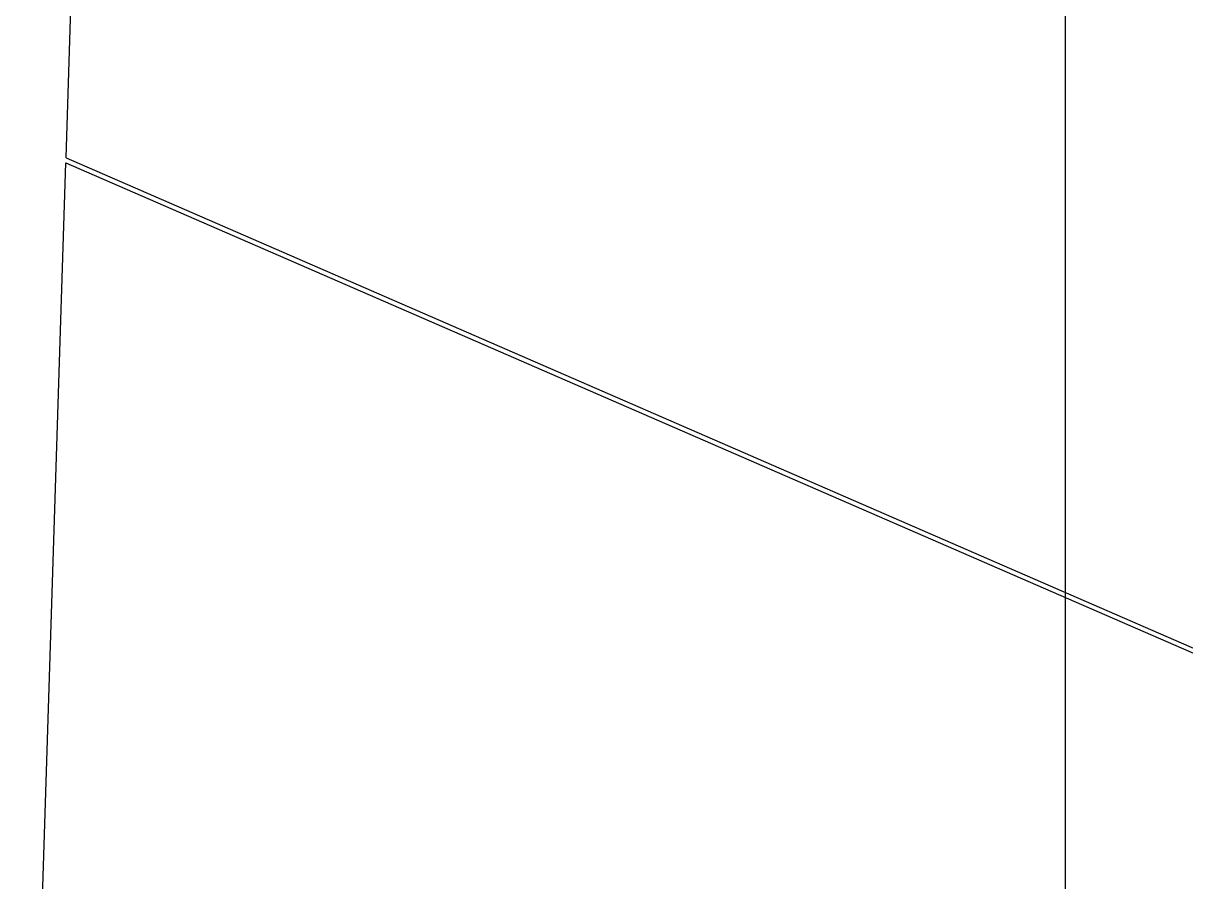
# Model space of a CAD drawing. Header units: millimetres. Extents: x 0 to 5600, y -67 to 2530.
# Drawn here: x 4100 to 4151.4, y 1007.8 to 1045.8 of the extents above; entities that cross this region are included whole.
import ezdxf
from ezdxf.lldxf.tags import DXFTag

# ---------------------------------------------------------------- set-up
doc = ezdxf.new("R2010")
doc.units = ezdxf.units.MM
doc.layers.add('내부선 및 부속', color=4, linetype='Continuous')
doc.layers.add('중심선', color=1, linetype='DASHED')
tags = doc.linetypes.add('DASHDOT', pattern=[70, 31, -13, 13, -13]).pattern_tags.tags
tags[10:11] = [DXFTag(74, 4), DXFTag(75, 0), DXFTag(340, '0'), DXFTag(46, 0.0), DXFTag(50, 0.0), DXFTag(44, 0.0), DXFTag(45, 0.0)]
tags[8:9] = [DXFTag(74, 4), DXFTag(75, 0), DXFTag(340, '0'), DXFTag(46, 0.0), DXFTag(50, 0.0), DXFTag(44, 0.0), DXFTag(45, 0.0)]
tags[6:7] = [DXFTag(74, 4), DXFTag(75, 0), DXFTag(340, '0'), DXFTag(46, 0.0), DXFTag(50, 0.0), DXFTag(44, 0.0), DXFTag(45, 0.0)]
tags[4:5] = [DXFTag(74, 4), DXFTag(75, 0), DXFTag(340, '0'), DXFTag(46, 0.0), DXFTag(50, 0.0), DXFTag(44, 0.0), DXFTag(45, 0.0)]
tags = doc.linetypes.add('DASHED', pattern=[25.72, 12.86, -12.86]).pattern_tags.tags
tags[6:7] = [DXFTag(74, 4), DXFTag(75, 0), DXFTag(340, '0'), DXFTag(46, 0.0), DXFTag(50, 0.0), DXFTag(44, 0.0), DXFTag(45, 0.0)]
tags[4:5] = [DXFTag(74, 4), DXFTag(75, 0), DXFTag(340, '0'), DXFTag(46, 0.0), DXFTag(50, 0.0), DXFTag(44, 0.0), DXFTag(45, 0.0)]

msp = doc.modelspace()

# ---------------------------------------------------------------- linework, layer by layer
at = {"layer": '내부선 및 부속', "linetype": 'Continuous'}
for p, q in [((4101.913, 1039.842), (4102.406, 1055.406)), ((4100.019, 979.988), (4101.906, 1039.621)), ((4101.906, 1039.621), (4173.431, 1008.5)), ((4101.913, 1039.842), (4173.331, 1008.767))]:
    msp.add_line(p, q, dxfattribs=at)
at = {"layer": '중심선', "linetype": 'DASHDOT'}
msp.add_line((4146.133, 635.201), (4146.133, 1083.286), dxfattribs=at)

doc.saveas('drawing.dxf')
